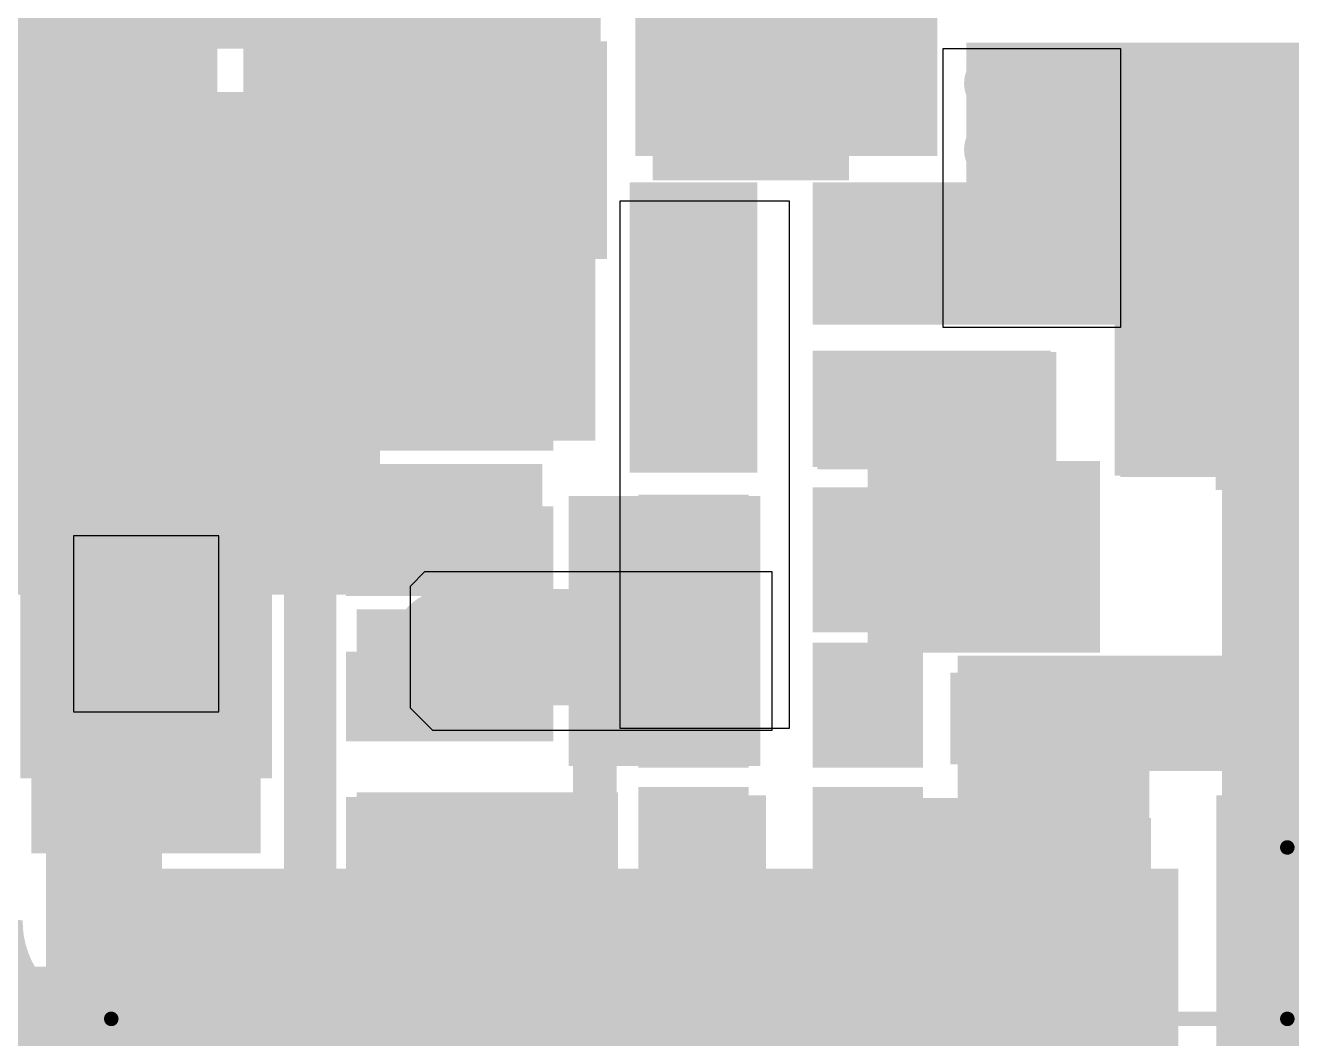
# Model space of a CAD drawing. Header units: millimetres. Extents: x -1.41 to 1.41, y -0.13 to 2.68.
# Drawn here: x 0.2249 to 0.661, y 1.9672 to 2.316 of the extents above; entities that cross this region are included whole.
import ezdxf

# ---------------------------------------------------------------- set-up
doc = ezdxf.new("R2010")
doc.units = ezdxf.units.MM
doc.header["$MEASUREMENT"] = 0
for name, color, linetype in [('BottomLayer', 5, 'Continuous'), ('BottomPaste', 16, 'Continuous'), ('BottomSolder', 6, 'Continuous'), ('Mechanical2', 216, 'Continuous'), ('TopLayer', 1, 'Continuous'), ('TopOverlay', 2, 'Continuous'), ('TopPaste', 8, 'Continuous'), ('TopSolder', 216, 'Continuous'), ('ViaHoleLayer', 16, 'Continuous')]:
    doc.layers.add(name, color=color, linetype=linetype)

# ---------------------------------------------------------------- blocks, each defined once
blk = doc.blocks.new('SMA_B_11')
at = {"layer": 'BottomLayer'}
for points in [[(-0.12795, 0.03346), (-0.02953, 0.03346), (-0.02953, -0.03346), (-0.12795, -0.03346)], [(0.02953, 0.03346), (0.12795, 0.03346), (0.12795, -0.03346), (0.02953, -0.03346)]]:
    blk.add_hatch(color=5, dxfattribs=at).paths.add_polyline_path(points)
at = {"layer": 'BottomPaste'}
for points in [[(-0.12795, 0.03346), (-0.02953, 0.03346), (-0.02953, -0.03346), (-0.12795, -0.03346)], [(0.02953, 0.03346), (0.12795, 0.03346), (0.12795, -0.03346), (0.02953, -0.03346)]]:
    blk.add_hatch(color=16, dxfattribs=at).paths.add_polyline_path(points)
at = {"layer": 'BottomSolder'}
for points in [[(-0.13195, 0.03746), (-0.02553, 0.03746), (-0.02553, -0.03746), (-0.13195, -0.03746)], [(0.02553, 0.03746), (0.13195, 0.03746), (0.13195, -0.03746), (0.02553, -0.03746)]]:
    blk.add_hatch(color=6, dxfattribs=at).paths.add_polyline_path(points)
blk = doc.blocks.new('8_HTSOP_J_B_15')
at = {"layer": 'BottomLayer'}
for points in [[(-0.13622, 0.08642), (-0.07283, 0.08642), (-0.07283, 0.06358), (-0.13622, 0.06358)], [(0.07283, 0.08642), (0.13622, 0.08642), (0.13622, 0.06358), (0.07283, 0.06358)], [(0.03937, 0.04921), (0.03937, -0.04921), (-0.03937, -0.04921), (-0.03937, 0.04921)], [(-0.13622, 0.03642), (-0.07283, 0.03642), (-0.07283, 0.01358), (-0.13622, 0.01358)], [(0.07283, 0.03642), (0.13622, 0.03642), (0.13622, 0.01358), (0.07283, 0.01358)], [(-0.13622, -0.01358), (-0.07283, -0.01358), (-0.07283, -0.03642), (-0.13622, -0.03642)], [(0.07283, -0.01358), (0.13622, -0.01358), (0.13622, -0.03642), (0.07283, -0.03642)], [(-0.13622, -0.06358), (-0.07283, -0.06358), (-0.07283, -0.08642), (-0.13622, -0.08642)], [(0.07283, -0.06358), (0.13622, -0.06358), (0.13622, -0.08642), (0.07283, -0.08642)]]:
    blk.add_hatch(color=5, dxfattribs=at).paths.add_polyline_path(points)
at = {"layer": 'BottomPaste'}
for points in [[(-0.13622, 0.08642), (-0.07283, 0.08642), (-0.07283, 0.06358), (-0.13622, 0.06358)], [(0.07283, 0.08642), (0.13622, 0.08642), (0.13622, 0.06358), (0.07283, 0.06358)], [(-0.13622, 0.03642), (-0.07283, 0.03642), (-0.07283, 0.01358), (-0.13622, 0.01358)], [(0.07283, 0.03642), (0.13622, 0.03642), (0.13622, 0.01358), (0.07283, 0.01358)], [(-0.13622, -0.01358), (-0.07283, -0.01358), (-0.07283, -0.03642), (-0.13622, -0.03642)], [(0.07283, -0.01358), (0.13622, -0.01358), (0.13622, -0.03642), (0.07283, -0.03642)], [(-0.13622, -0.06358), (-0.07283, -0.06358), (-0.07283, -0.08642), (-0.13622, -0.08642)], [(0.07283, -0.06358), (0.13622, -0.06358), (0.13622, -0.08642), (0.07283, -0.08642)]]:
    blk.add_hatch(color=16, dxfattribs=at).paths.add_polyline_path(points)
at = {"layer": 'BottomSolder'}
for points in [[(-0.14022, 0.09042), (-0.06883, 0.09042), (-0.06883, 0.05958), (-0.14022, 0.05958)], [(0.06883, 0.09042), (0.14022, 0.09042), (0.14022, 0.05958), (0.06883, 0.05958)], [(0.04337, 0.05321), (0.04337, -0.05321), (-0.04337, -0.05321), (-0.04337, 0.05321)], [(-0.14022, 0.04042), (-0.06883, 0.04042), (-0.06883, 0.00958), (-0.14022, 0.00958)], [(0.06883, 0.04042), (0.14022, 0.04042), (0.14022, 0.00958), (0.06883, 0.00958)], [(-0.14022, -0.00958), (-0.06883, -0.00958), (-0.06883, -0.04042), (-0.14022, -0.04042)], [(0.06883, -0.00958), (0.14022, -0.00958), (0.14022, -0.04042), (0.06883, -0.04042)], [(-0.14022, -0.05958), (-0.06883, -0.05958), (-0.06883, -0.09042), (-0.14022, -0.09042)], [(0.06883, -0.05958), (0.14022, -0.05958), (0.14022, -0.09042), (0.06883, -0.09042)]]:
    blk.add_hatch(color=6, dxfattribs=at).paths.add_polyline_path(points)
at = {"layer": 'BottomPaste'}
for p, q in [((0.025, 0.03032), (-0.025, 0.03032)), ((-0.025, 0.03032), (-0.025, -0.03032)), ((0.025, -0.03032), (0.025, 0.03032)), ((-0.025, -0.03032), (0.025, -0.03032))]:
    blk.add_line(p, q, dxfattribs=at)
blk = doc.blocks.new('R__0603_B_21')
at = {"layer": 'BottomLayer'}
for points in [[(-0.045, -0.0175), (-0.045, 0.0175), (-0.015, 0.0175), (-0.015, -0.0175)], [(0.015, -0.0175), (0.015, 0.0175), (0.045, 0.0175), (0.045, -0.0175)]]:
    blk.add_hatch(color=5, dxfattribs=at).paths.add_polyline_path(points)
at = {"layer": 'BottomPaste'}
for points in [[(-0.045, -0.0175), (-0.045, 0.0175), (-0.015, 0.0175), (-0.015, -0.0175)], [(0.015, -0.0175), (0.015, 0.0175), (0.045, 0.0175), (0.045, -0.0175)]]:
    blk.add_hatch(color=16, dxfattribs=at).paths.add_polyline_path(points)
at = {"layer": 'BottomSolder'}
for points in [[(-0.049, -0.0215), (-0.049, 0.0215), (-0.011, 0.0215), (-0.011, -0.0215)], [(0.011, -0.0215), (0.011, 0.0215), (0.049, 0.0215), (0.049, -0.0215)]]:
    blk.add_hatch(color=6, dxfattribs=at).paths.add_polyline_path(points)
blk = doc.blocks.new('R__0603_B_22')
at = {"layer": 'BottomLayer'}
for points in [[(-0.045, -0.0175), (-0.045, 0.0175), (-0.015, 0.0175), (-0.015, -0.0175)], [(0.015, -0.0175), (0.015, 0.0175), (0.045, 0.0175), (0.045, -0.0175)]]:
    blk.add_hatch(color=5, dxfattribs=at).paths.add_polyline_path(points)
at = {"layer": 'BottomPaste'}
for points in [[(-0.045, -0.0175), (-0.045, 0.0175), (-0.015, 0.0175), (-0.015, -0.0175)], [(0.015, -0.0175), (0.015, 0.0175), (0.045, 0.0175), (0.045, -0.0175)]]:
    blk.add_hatch(color=16, dxfattribs=at).paths.add_polyline_path(points)
at = {"layer": 'BottomSolder'}
for points in [[(-0.049, -0.0215), (-0.049, 0.0215), (-0.011, 0.0215), (-0.011, -0.0215)], [(0.011, -0.0215), (0.011, 0.0215), (0.049, 0.0215), (0.049, -0.0215)]]:
    blk.add_hatch(color=6, dxfattribs=at).paths.add_polyline_path(points)
blk = doc.blocks.new('R__0603_B_23')
at = {"layer": 'BottomLayer'}
for points in [[(-0.045, -0.0175), (-0.045, 0.0175), (-0.015, 0.0175), (-0.015, -0.0175)], [(0.015, -0.0175), (0.015, 0.0175), (0.045, 0.0175), (0.045, -0.0175)]]:
    blk.add_hatch(color=5, dxfattribs=at).paths.add_polyline_path(points)
at = {"layer": 'BottomPaste'}
for points in [[(-0.045, -0.0175), (-0.045, 0.0175), (-0.015, 0.0175), (-0.015, -0.0175)], [(0.015, -0.0175), (0.015, 0.0175), (0.045, 0.0175), (0.045, -0.0175)]]:
    blk.add_hatch(color=16, dxfattribs=at).paths.add_polyline_path(points)
at = {"layer": 'BottomSolder'}
for points in [[(-0.049, -0.0215), (-0.049, 0.0215), (-0.011, 0.0215), (-0.011, -0.0215)], [(0.011, -0.0215), (0.011, 0.0215), (0.049, 0.0215), (0.049, -0.0215)]]:
    blk.add_hatch(color=6, dxfattribs=at).paths.add_polyline_path(points)
blk = doc.blocks.new('C___0603_B_51')
at = {"layer": 'BottomLayer'}
for points in [[(-0.045, -0.0175), (-0.045, 0.0175), (-0.015, 0.0175), (-0.015, -0.0175)], [(0.015, -0.0175), (0.015, 0.0175), (0.045, 0.0175), (0.045, -0.0175)]]:
    blk.add_hatch(color=5, dxfattribs=at).paths.add_polyline_path(points)
at = {"layer": 'BottomPaste'}
for points in [[(-0.045, -0.0175), (-0.045, 0.0175), (-0.015, 0.0175), (-0.015, -0.0175)], [(0.015, -0.0175), (0.015, 0.0175), (0.045, 0.0175), (0.045, -0.0175)]]:
    blk.add_hatch(color=16, dxfattribs=at).paths.add_polyline_path(points)
at = {"layer": 'BottomSolder'}
for points in [[(-0.04736, -0.01986), (-0.04736, 0.01986), (-0.01264, 0.01986), (-0.01264, -0.01986)], [(0.01264, -0.01986), (0.01264, 0.01986), (0.04736, 0.01986), (0.04736, -0.01986)]]:
    blk.add_hatch(color=6, dxfattribs=at).paths.add_polyline_path(points)
blk = doc.blocks.new('C___0603_B_53')
at = {"layer": 'BottomLayer'}
for points in [[(-0.045, -0.0175), (-0.045, 0.0175), (-0.015, 0.0175), (-0.015, -0.0175)], [(0.015, -0.0175), (0.015, 0.0175), (0.045, 0.0175), (0.045, -0.0175)]]:
    blk.add_hatch(color=5, dxfattribs=at).paths.add_polyline_path(points)
at = {"layer": 'BottomPaste'}
for points in [[(-0.045, -0.0175), (-0.045, 0.0175), (-0.015, 0.0175), (-0.015, -0.0175)], [(0.015, -0.0175), (0.015, 0.0175), (0.045, 0.0175), (0.045, -0.0175)]]:
    blk.add_hatch(color=16, dxfattribs=at).paths.add_polyline_path(points)
at = {"layer": 'BottomSolder'}
for points in [[(-0.04736, -0.01986), (-0.04736, 0.01986), (-0.01264, 0.01986), (-0.01264, -0.01986)], [(0.01264, -0.01986), (0.01264, 0.01986), (0.04736, 0.01986), (0.04736, -0.01986)]]:
    blk.add_hatch(color=6, dxfattribs=at).paths.add_polyline_path(points)
blk = doc.blocks.new('C__1206_B_108')
at = {"layer": 'BottomLayer'}
for points in [[(-0.08, 0.035), (-0.02, 0.035), (-0.02, -0.035), (-0.08, -0.035)], [(0.02, 0.035), (0.08, 0.035), (0.08, -0.035), (0.02, -0.035)]]:
    blk.add_hatch(color=5, dxfattribs=at).paths.add_polyline_path(points)
at = {"layer": 'BottomPaste'}
for points in [[(-0.08, 0.035), (-0.02, 0.035), (-0.02, -0.035), (-0.08, -0.035)], [(0.02, 0.035), (0.08, 0.035), (0.08, -0.035), (0.02, -0.035)]]:
    blk.add_hatch(color=16, dxfattribs=at).paths.add_polyline_path(points)
at = {"layer": 'BottomSolder'}
for points in [[(-0.084, 0.039), (-0.016, 0.039), (-0.016, -0.039), (-0.084, -0.039)], [(0.016, 0.039), (0.084, 0.039), (0.084, -0.039), (0.016, -0.039)]]:
    blk.add_hatch(color=6, dxfattribs=at).paths.add_polyline_path(points)
blk = doc.blocks.new('SLF12575T_221M1R3_PF_127')
at = {"layer": 'TopLayer'}
for points in [[(-0.26969, 0.06299), (-0.16732, 0.06299), (-0.16732, -0.06299), (-0.26969, -0.06299)], [(0.16732, 0.06299), (0.26969, 0.06299), (0.26969, -0.06299), (0.16732, -0.06299)]]:
    blk.add_hatch(color=1, dxfattribs=at).paths.add_polyline_path(points)
at = {"layer": 'TopPaste'}
for points in [[(-0.26969, 0.06299), (-0.16732, 0.06299), (-0.16732, -0.06299), (-0.26969, -0.06299)], [(0.16732, 0.06299), (0.26969, 0.06299), (0.26969, -0.06299), (0.16732, -0.06299)]]:
    blk.add_hatch(color=8, dxfattribs=at).paths.add_polyline_path(points)
at = {"layer": 'TopSolder'}
for points in [[(-0.27369, 0.06699), (-0.16332, 0.06699), (-0.16332, -0.06699), (-0.27369, -0.06699)], [(0.16332, 0.06699), (0.27369, 0.06699), (0.27369, -0.06699), (0.16332, -0.06699)]]:
    blk.add_hatch(color=216, dxfattribs=at).paths.add_polyline_path(points)
at = {"layer": 'TopOverlay', "const_width": 0.005}
for points in [[(-0.188, 0.249), (-0.188, 0.19)], [(0.217, 0.249), (-0.188, 0.249)], [(-0.188, 0.19), (-0.248, 0.19)]]:
    blk.add_lwpolyline(points, dxfattribs=at)
at = {"layer": 'TopOverlay', "const_width": 0.0025}
for points in [[(-0.18925, 0.249, 1), (-0.18675, 0.249, 1)], [(-0.18925, 0.249, 1), (-0.18675, 0.249, 1)], [(0.21575, 0.249, 1), (0.21825, 0.249, 1)], [(0.21575, 0.249, 1), (0.21825, 0.249, 1)], [(-0.18925, 0.19, 1), (-0.18675, 0.19, 1)], [(-0.18925, 0.19, 1), (-0.18675, 0.19, 1)]]:
    blk.add_lwpolyline(points, format="xyb", close=True, dxfattribs=at)
at = {"layer": 'TopOverlay', "const_width": 0.005}
blk.add_lwpolyline([(0.217, 0.249, -0.414214), (0.25, 0.215)], format="xyb", dxfattribs=at)
blk = doc.blocks.new('R__0603_B_156')
at = {"layer": 'BottomLayer'}
for points in [[(-0.045, -0.0175), (-0.045, 0.0175), (-0.015, 0.0175), (-0.015, -0.0175)], [(0.015, -0.0175), (0.015, 0.0175), (0.045, 0.0175), (0.045, -0.0175)]]:
    blk.add_hatch(color=5, dxfattribs=at).paths.add_polyline_path(points)
at = {"layer": 'BottomPaste'}
for points in [[(-0.045, -0.0175), (-0.045, 0.0175), (-0.015, 0.0175), (-0.015, -0.0175)], [(0.015, -0.0175), (0.015, 0.0175), (0.045, 0.0175), (0.045, -0.0175)]]:
    blk.add_hatch(color=16, dxfattribs=at).paths.add_polyline_path(points)
at = {"layer": 'BottomSolder'}
for points in [[(-0.049, -0.0215), (-0.049, 0.0215), (-0.011, 0.0215), (-0.011, -0.0215)], [(0.011, -0.0215), (0.011, 0.0215), (0.049, 0.0215), (0.049, -0.0215)]]:
    blk.add_hatch(color=6, dxfattribs=at).paths.add_polyline_path(points)
blk = doc.blocks.new('SOIC_8_B_170')
at = {"layer": 'BottomLayer'}
for points in [[(-0.13681, 0.06319), (-0.13681, 0.08681), (-0.07579, 0.08681), (-0.07579, 0.06319)], [(0.07579, 0.06319), (0.07579, 0.08681), (0.13681, 0.08681), (0.13681, 0.06319)], [(-0.13681, 0.01319), (-0.13681, 0.03681), (-0.07579, 0.03681), (-0.07579, 0.01319)], [(0.07579, 0.01319), (0.07579, 0.03681), (0.13681, 0.03681), (0.13681, 0.01319)], [(-0.13681, -0.03681), (-0.13681, -0.01319), (-0.07579, -0.01319), (-0.07579, -0.03681)], [(0.07579, -0.03681), (0.07579, -0.01319), (0.13681, -0.01319), (0.13681, -0.03681)], [(-0.13681, -0.08681), (-0.13681, -0.06319), (-0.07579, -0.06319), (-0.07579, -0.08681)], [(0.07579, -0.08681), (0.07579, -0.06319), (0.13681, -0.06319), (0.13681, -0.08681)]]:
    blk.add_hatch(color=5, dxfattribs=at).paths.add_polyline_path(points)
at = {"layer": 'BottomPaste'}
for points in [[(-0.13681, 0.06319), (-0.13681, 0.08681), (-0.07579, 0.08681), (-0.07579, 0.06319)], [(0.07579, 0.06319), (0.07579, 0.08681), (0.13681, 0.08681), (0.13681, 0.06319)], [(-0.13681, 0.01319), (-0.13681, 0.03681), (-0.07579, 0.03681), (-0.07579, 0.01319)], [(0.07579, 0.01319), (0.07579, 0.03681), (0.13681, 0.03681), (0.13681, 0.01319)], [(-0.13681, -0.03681), (-0.13681, -0.01319), (-0.07579, -0.01319), (-0.07579, -0.03681)], [(0.07579, -0.03681), (0.07579, -0.01319), (0.13681, -0.01319), (0.13681, -0.03681)], [(-0.13681, -0.08681), (-0.13681, -0.06319), (-0.07579, -0.06319), (-0.07579, -0.08681)], [(0.07579, -0.08681), (0.07579, -0.06319), (0.13681, -0.06319), (0.13681, -0.08681)]]:
    blk.add_hatch(color=16, dxfattribs=at).paths.add_polyline_path(points)
at = {"layer": 'BottomSolder'}
for points in [[(-0.14081, 0.05919), (-0.14081, 0.09081), (-0.07179, 0.09081), (-0.07179, 0.05919)], [(0.07179, 0.05919), (0.07179, 0.09081), (0.14081, 0.09081), (0.14081, 0.05919)], [(-0.14081, 0.00919), (-0.14081, 0.04081), (-0.07179, 0.04081), (-0.07179, 0.00919)], [(0.07179, 0.00919), (0.07179, 0.04081), (0.14081, 0.04081), (0.14081, 0.00919)], [(-0.14081, -0.04081), (-0.14081, -0.00919), (-0.07179, -0.00919), (-0.07179, -0.04081)], [(0.07179, -0.04081), (0.07179, -0.00919), (0.14081, -0.00919), (0.14081, -0.04081)], [(-0.14081, -0.09081), (-0.14081, -0.05919), (-0.07179, -0.05919), (-0.07179, -0.09081)], [(0.07179, -0.09081), (0.07179, -0.05919), (0.14081, -0.05919), (0.14081, -0.09081)]]:
    blk.add_hatch(color=6, dxfattribs=at).paths.add_polyline_path(points)

msp = doc.modelspace()

# ---------------------------------------------------------------- hatches: boundary and pattern name
at = {"layer": 'BottomLayer'}
for points in [[(0.3, 2.173), (0.42117, 2.173), (0.42117, 2.543), (0.3, 2.543)], [(0.435, 2.271), (0.539, 2.271), (0.539, 2.326), (0.435, 2.326)], [(-0.02, 2.238), (0.291, 2.238), (0.291, 2.311), (-0.02, 2.311)], [(0.227, 2.152), (0.291, 2.152), (0.291, 2.309), (0.227, 2.309)], [(0.549, 2.216), (0.706, 2.216), (0.706, 2.31), (0.549, 2.31)], [(0.6, 2.165), (0.638, 2.165), (0.638, 2.308), (0.6, 2.308)], [(0.433, 2.162), (0.477, 2.162), (0.477, 2.262), (0.433, 2.262)], [(0.605, 2.262), (0.496, 2.262), (0.496, 2.213), (0.605, 2.213)], [(0.6, 2.161), (0.706, 2.161), (0.706, 2.218), (0.6, 2.218)], [(0.496, 2.164), (0.578, 2.164), (0.578, 2.204), (0.496, 2.204)], [(0.339, 2.123), (0.403, 2.123), (0.403, 2.165), (0.339, 2.165)], [(0.496, 2.107), (0.59, 2.107), (0.59, 2.157), (0.496, 2.157)], [(0.412, 2.061), (0.478, 2.061), (0.478, 2.154), (0.412, 2.154)], [(0.339, 2.073), (0.403, 2.073), (0.403, 2.115), (0.339, 2.115)], [(0.227, 2.031), (0.306, 2.031), (0.306, 2.103), (0.227, 2.103)], [(0.546, 2.05937), (0.823, 2.05937), (0.823, 2.099), (0.546, 2.099)], [(0.546, 2.02737), (0.612, 2.02737), (0.612, 2.09637), (0.546, 2.09637)], [(0.339, 2), (0.429, 2), (0.429, 2.052), (0.339, 2.052)], [(0.48, 1.91537), (0.48, 2.051), (0.437, 2.051), (0.437, 1.91537)], [(0.497, 2.013), (0.612, 2.013), (0.612, 2.05), (0.497, 2.05)], [(0.635, 1.964), (0.745, 1.964), (0.745, 2.051), (0.635, 2.051)], [(0.614, 1.99871), (0.438, 1.99871), (0.438, 1.954), (0.614, 1.954)]]:
    msp.add_hatch(color=5, dxfattribs=at).paths.add_polyline_path(points)
h = msp.add_hatch(color=5, dxfattribs=at)
edge = h.paths.add_edge_path()
edge.add_arc((0.45387, 2.308), 0.01181, 0, 360)
h = msp.add_hatch(color=5, dxfattribs=at)
edge = h.paths.add_edge_path()
edge.add_arc((0.47999, 2.308), 0.01181, 0, 360)
h = msp.add_hatch(color=5, dxfattribs=at)
edge = h.paths.add_edge_path()
edge.add_arc((0.56, 2.296), 0.01181, 0, 360)
h = msp.add_hatch(color=5, dxfattribs=at)
edge = h.paths.add_edge_path()
edge.add_arc((0.584, 2.296), 0.01181, 0, 360)
h = msp.add_hatch(color=5, dxfattribs=at)
edge = h.paths.add_edge_path()
edge.add_arc((0.45387, 2.283), 0.01181, 0, 360)
h = msp.add_hatch(color=5, dxfattribs=at)
edge = h.paths.add_edge_path()
edge.add_arc((0.47999, 2.283), 0.01181, 0, 360)
h = msp.add_hatch(color=5, dxfattribs=at)
edge = h.paths.add_edge_path()
edge.add_arc((0.56, 2.27322), 0.01181, 0, 360)
h = msp.add_hatch(color=5, dxfattribs=at)
edge = h.paths.add_edge_path()
edge.add_arc((0.584, 2.27322), 0.01181, 0, 360)
h = msp.add_hatch(color=5, dxfattribs=at)
edge = h.paths.add_edge_path()
edge.add_arc((0.56, 2.25044), 0.01181, 0, 360)
h = msp.add_hatch(color=5, dxfattribs=at)
edge = h.paths.add_edge_path()
edge.add_arc((0.584, 2.25044), 0.01181, 0, 360)
h = msp.add_hatch(color=5, dxfattribs=at)
edge = h.paths.add_edge_path()
edge.add_arc((0.45531, 2.24347), 0.01181, 0, 360)
h = msp.add_hatch(color=5, dxfattribs=at)
edge = h.paths.add_edge_path()
edge.add_arc((0.56, 2.22766), 0.01181, 0, 360)
h = msp.add_hatch(color=5, dxfattribs=at)
edge = h.paths.add_edge_path()
edge.add_arc((0.584, 2.22766), 0.01181, 0, 360)
h = msp.add_hatch(color=5, dxfattribs=at)
edge = h.paths.add_edge_path()
edge.add_arc((0.455, 2.216), 0.01181, 0, 360)
h = msp.add_hatch(color=5, dxfattribs=at)
edge = h.paths.add_edge_path()
edge.add_arc((0.37106, 2.15094), 0.01181, 0, 360)
h = msp.add_hatch(color=5, dxfattribs=at)
edge = h.paths.add_edge_path()
edge.add_arc((0.548, 2.144), 0.01181, 0, 360)
h = msp.add_hatch(color=5, dxfattribs=at)
edge = h.paths.add_edge_path()
edge.add_arc((0.574, 2.144), 0.01181, 0, 360)
h = msp.add_hatch(color=5, dxfattribs=at)
edge = h.paths.add_edge_path()
edge.add_arc((0.548, 2.119), 0.01181, 0, 360)
h = msp.add_hatch(color=5, dxfattribs=at)
edge = h.paths.add_edge_path()
edge.add_arc((0.574, 2.119), 0.01181, 0, 360)
h = msp.add_hatch(color=5, dxfattribs=at)
edge = h.paths.add_edge_path()
edge.add_arc((0.2918, 2.10084), 0.01181, 0, 360)
h = msp.add_hatch(color=5, dxfattribs=at)
edge = h.paths.add_edge_path()
edge.add_arc((0.37106, 2.10194), 0.01181, 0, 360)
h = msp.add_hatch(color=5, dxfattribs=at)
edge = h.paths.add_edge_path()
edge.add_arc((0.515, 2.081), 0.01181, 0, 360)
h = msp.add_hatch(color=5, dxfattribs=at)
edge = h.paths.add_edge_path()
edge.add_arc((0.2918, 2.07592), 0.01181, 0, 360)
h = msp.add_hatch(color=5, dxfattribs=at)
edge = h.paths.add_edge_path()
edge.add_arc((0.2918, 2.051), 0.01181, 0, 360)
h = msp.add_hatch(color=5, dxfattribs=at)
edge = h.paths.add_edge_path()
edge.add_arc((0.648, 2.033), 0.01181, 0, 360)
h = msp.add_hatch(color=5, dxfattribs=at)
edge = h.paths.add_edge_path()
edge.add_arc((0.648, 2.0075), 0.01181, 0, 360)
h = msp.add_hatch(color=5, dxfattribs=at)
edge = h.paths.add_edge_path()
edge.add_arc((0.648, 1.982), 0.01181, 0, 360)
at = {"layer": 'BottomSolder'}
h = msp.add_hatch(color=6, dxfattribs=at)
edge = h.paths.add_edge_path()
edge.add_arc((0.45387, 2.308), 0.00591, 0, 360)
h = msp.add_hatch(color=6, dxfattribs=at)
edge = h.paths.add_edge_path()
edge.add_arc((0.47999, 2.308), 0.00591, 0, 360)
h = msp.add_hatch(color=6, dxfattribs=at)
edge = h.paths.add_edge_path()
edge.add_arc((0.56, 2.296), 0.00591, 0, 360)
h = msp.add_hatch(color=6, dxfattribs=at)
edge = h.paths.add_edge_path()
edge.add_arc((0.584, 2.296), 0.00591, 0, 360)
h = msp.add_hatch(color=6, dxfattribs=at)
edge = h.paths.add_edge_path()
edge.add_arc((0.45387, 2.283), 0.00591, 0, 360)
h = msp.add_hatch(color=6, dxfattribs=at)
edge = h.paths.add_edge_path()
edge.add_arc((0.47999, 2.283), 0.00591, 0, 360)
h = msp.add_hatch(color=6, dxfattribs=at)
edge = h.paths.add_edge_path()
edge.add_arc((0.56, 2.27322), 0.00591, 0, 360)
h = msp.add_hatch(color=6, dxfattribs=at)
edge = h.paths.add_edge_path()
edge.add_arc((0.584, 2.27322), 0.00591, 0, 360)
h = msp.add_hatch(color=6, dxfattribs=at)
edge = h.paths.add_edge_path()
edge.add_arc((0.56, 2.25044), 0.00591, 0, 360)
h = msp.add_hatch(color=6, dxfattribs=at)
edge = h.paths.add_edge_path()
edge.add_arc((0.584, 2.25044), 0.00591, 0, 360)
h = msp.add_hatch(color=6, dxfattribs=at)
edge = h.paths.add_edge_path()
edge.add_arc((0.45531, 2.24347), 0.00591, 0, 360)
h = msp.add_hatch(color=6, dxfattribs=at)
edge = h.paths.add_edge_path()
edge.add_arc((0.56, 2.22766), 0.00591, 0, 360)
h = msp.add_hatch(color=6, dxfattribs=at)
edge = h.paths.add_edge_path()
edge.add_arc((0.584, 2.22766), 0.00591, 0, 360)
h = msp.add_hatch(color=6, dxfattribs=at)
edge = h.paths.add_edge_path()
edge.add_arc((0.455, 2.216), 0.00591, 0, 360)
h = msp.add_hatch(color=6, dxfattribs=at)
edge = h.paths.add_edge_path()
edge.add_arc((0.37106, 2.15094), 0.00591, 0, 360)
h = msp.add_hatch(color=6, dxfattribs=at)
edge = h.paths.add_edge_path()
edge.add_arc((0.548, 2.144), 0.00591, 0, 360)
h = msp.add_hatch(color=6, dxfattribs=at)
edge = h.paths.add_edge_path()
edge.add_arc((0.574, 2.144), 0.00591, 0, 360)
h = msp.add_hatch(color=6, dxfattribs=at)
edge = h.paths.add_edge_path()
edge.add_arc((0.548, 2.119), 0.00591, 0, 360)
h = msp.add_hatch(color=6, dxfattribs=at)
edge = h.paths.add_edge_path()
edge.add_arc((0.574, 2.119), 0.00591, 0, 360)
h = msp.add_hatch(color=6, dxfattribs=at)
edge = h.paths.add_edge_path()
edge.add_arc((0.2918, 2.10084), 0.00591, 0, 360)
h = msp.add_hatch(color=6, dxfattribs=at)
edge = h.paths.add_edge_path()
edge.add_arc((0.37106, 2.10194), 0.00591, 0, 360)
h = msp.add_hatch(color=6, dxfattribs=at)
edge = h.paths.add_edge_path()
edge.add_arc((0.515, 2.081), 0.00591, 0, 360)
h = msp.add_hatch(color=6, dxfattribs=at)
edge = h.paths.add_edge_path()
edge.add_arc((0.2918, 2.07592), 0.00591, 0, 360)
h = msp.add_hatch(color=6, dxfattribs=at)
edge = h.paths.add_edge_path()
edge.add_arc((0.2918, 2.051), 0.00591, 0, 360)
h = msp.add_hatch(color=6, dxfattribs=at)
edge = h.paths.add_edge_path()
edge.add_arc((0.648, 2.033), 0.00591, 0, 360)
h = msp.add_hatch(color=6, dxfattribs=at)
edge = h.paths.add_edge_path()
edge.add_arc((0.648, 2.0075), 0.00591, 0, 360)
h = msp.add_hatch(color=6, dxfattribs=at)
edge = h.paths.add_edge_path()
edge.add_arc((0.648, 1.982), 0.00591, 0, 360)
at = {"layer": 'TopLayer'}
for points in [[(0.219, 2.308), (0.304, 2.308), (0.304, 2.499), (0.219, 2.499)], [(0.423, 2.308), (0.423, 2.396), (0.242, 2.396), (0.242, 2.308)], [(0.441, 2.26266), (0.5085, 2.26266), (0.5085, 2.372), (0.441, 2.372)], [(0.637, 1.968), (0.768, 1.968), (0.768, 2.306), (0.637, 2.306)], [(0.2, 2.12), (0.347, 2.12), (0.347, 2.293), (0.2, 2.293)], [(0.515, 2.1), (0.595, 2.1), (0.595, 2.166), (0.515, 2.166)], [(0.26787, 2.02572), (0.26787, 1.902), (0.622, 1.902), (0.622, 2.02572)], [(0.29, 1.748), (0.29, 1.992), (0.206, 1.992), (0.206, 1.748)]]:
    msp.add_hatch(color=1, dxfattribs=at).paths.add_polyline_path(points)
h = msp.add_hatch(color=1, dxfattribs=at)
edge = h.paths.add_edge_path()
edge.add_arc((0.45387, 2.308), 0.01181, 0, 360)
h = msp.add_hatch(color=1, dxfattribs=at)
edge = h.paths.add_edge_path()
edge.add_arc((0.47999, 2.308), 0.01181, 0, 360)
h = msp.add_hatch(color=1, dxfattribs=at)
edge = h.paths.add_edge_path()
edge.add_arc((0.56, 2.296), 0.01181, 0, 360)
h = msp.add_hatch(color=1, dxfattribs=at)
edge = h.paths.add_edge_path()
edge.add_arc((0.584, 2.296), 0.01181, 0, 360)
h = msp.add_hatch(color=1, dxfattribs=at)
edge = h.paths.add_edge_path()
edge.add_arc((0.45387, 2.283), 0.01181, 0, 360)
h = msp.add_hatch(color=1, dxfattribs=at)
edge = h.paths.add_edge_path()
edge.add_arc((0.47999, 2.283), 0.01181, 0, 360)
h = msp.add_hatch(color=1, dxfattribs=at)
edge = h.paths.add_edge_path()
edge.add_arc((0.56, 2.27322), 0.01181, 0, 360)
h = msp.add_hatch(color=1, dxfattribs=at)
edge = h.paths.add_edge_path()
edge.add_arc((0.584, 2.27322), 0.01181, 0, 360)
h = msp.add_hatch(color=1, dxfattribs=at)
edge = h.paths.add_edge_path()
edge.add_arc((0.56, 2.25044), 0.01181, 0, 360)
h = msp.add_hatch(color=1, dxfattribs=at)
edge = h.paths.add_edge_path()
edge.add_arc((0.584, 2.25044), 0.01181, 0, 360)
h = msp.add_hatch(color=1, dxfattribs=at)
edge = h.paths.add_edge_path()
edge.add_arc((0.45531, 2.24347), 0.01181, 0, 360)
h = msp.add_hatch(color=1, dxfattribs=at)
edge = h.paths.add_edge_path()
edge.add_arc((0.56, 2.22766), 0.01181, 0, 360)
h = msp.add_hatch(color=1, dxfattribs=at)
edge = h.paths.add_edge_path()
edge.add_arc((0.584, 2.22766), 0.01181, 0, 360)
h = msp.add_hatch(color=1, dxfattribs=at)
edge = h.paths.add_edge_path()
edge.add_arc((0.455, 2.216), 0.01181, 0, 360)
h = msp.add_hatch(color=1, dxfattribs=at)
edge = h.paths.add_edge_path()
edge.add_arc((0.37106, 2.15094), 0.01181, 0, 360)
h = msp.add_hatch(color=1, dxfattribs=at)
edge = h.paths.add_edge_path()
edge.add_arc((0.548, 2.144), 0.01181, 0, 360)
h = msp.add_hatch(color=1, dxfattribs=at)
edge = h.paths.add_edge_path()
edge.add_arc((0.574, 2.144), 0.01181, 0, 360)
h = msp.add_hatch(color=1, dxfattribs=at)
edge = h.paths.add_edge_path()
edge.add_arc((0.548, 2.119), 0.01181, 0, 360)
h = msp.add_hatch(color=1, dxfattribs=at)
edge = h.paths.add_edge_path()
edge.add_arc((0.574, 2.119), 0.01181, 0, 360)
h = msp.add_hatch(color=1, dxfattribs=at)
edge = h.paths.add_edge_path()
edge.add_arc((0.2918, 2.10084), 0.01181, 0, 360)
h = msp.add_hatch(color=1, dxfattribs=at)
edge = h.paths.add_edge_path()
edge.add_arc((0.37106, 2.10194), 0.01181, 0, 360)
h = msp.add_hatch(color=1, dxfattribs=at)
edge = h.paths.add_edge_path()
edge.add_arc((0.515, 2.081), 0.01181, 0, 360)
h = msp.add_hatch(color=1, dxfattribs=at)
edge = h.paths.add_edge_path()
edge.add_arc((0.2918, 2.07592), 0.01181, 0, 360)
h = msp.add_hatch(color=1, dxfattribs=at)
edge = h.paths.add_edge_path()
edge.add_arc((0.2918, 2.051), 0.01181, 0, 360)
h = msp.add_hatch(color=1, dxfattribs=at)
edge = h.paths.add_edge_path()
edge.add_arc((0.648, 2.033), 0.01181, 0, 360)
h = msp.add_hatch(color=1, dxfattribs=at)
edge = h.paths.add_edge_path()
edge.add_arc((0.648, 2.0075), 0.01181, 0, 360)
h = msp.add_hatch(color=1, dxfattribs=at)
edge = h.paths.add_edge_path()
edge.add_arc((0.648, 1.982), 0.01181, 0, 360)
at = {"layer": 'TopSolder'}
h = msp.add_hatch(color=216, dxfattribs=at)
edge = h.paths.add_edge_path()
edge.add_arc((0.45387, 2.308), 0.00591, 0, 360)
h = msp.add_hatch(color=216, dxfattribs=at)
edge = h.paths.add_edge_path()
edge.add_arc((0.47999, 2.308), 0.00591, 0, 360)
h = msp.add_hatch(color=216, dxfattribs=at)
edge = h.paths.add_edge_path()
edge.add_arc((0.56, 2.296), 0.00591, 0, 360)
h = msp.add_hatch(color=216, dxfattribs=at)
edge = h.paths.add_edge_path()
edge.add_arc((0.584, 2.296), 0.00591, 0, 360)
h = msp.add_hatch(color=216, dxfattribs=at)
edge = h.paths.add_edge_path()
edge.add_arc((0.45387, 2.283), 0.00591, 0, 360)
h = msp.add_hatch(color=216, dxfattribs=at)
edge = h.paths.add_edge_path()
edge.add_arc((0.47999, 2.283), 0.00591, 0, 360)
h = msp.add_hatch(color=216, dxfattribs=at)
edge = h.paths.add_edge_path()
edge.add_arc((0.56, 2.27322), 0.00591, 0, 360)
h = msp.add_hatch(color=216, dxfattribs=at)
edge = h.paths.add_edge_path()
edge.add_arc((0.584, 2.27322), 0.00591, 0, 360)
h = msp.add_hatch(color=216, dxfattribs=at)
edge = h.paths.add_edge_path()
edge.add_arc((0.56, 2.25044), 0.00591, 0, 360)
h = msp.add_hatch(color=216, dxfattribs=at)
edge = h.paths.add_edge_path()
edge.add_arc((0.584, 2.25044), 0.00591, 0, 360)
h = msp.add_hatch(color=216, dxfattribs=at)
edge = h.paths.add_edge_path()
edge.add_arc((0.45531, 2.24347), 0.00591, 0, 360)
h = msp.add_hatch(color=216, dxfattribs=at)
edge = h.paths.add_edge_path()
edge.add_arc((0.56, 2.22766), 0.00591, 0, 360)
h = msp.add_hatch(color=216, dxfattribs=at)
edge = h.paths.add_edge_path()
edge.add_arc((0.584, 2.22766), 0.00591, 0, 360)
h = msp.add_hatch(color=216, dxfattribs=at)
edge = h.paths.add_edge_path()
edge.add_arc((0.455, 2.216), 0.00591, 0, 360)
h = msp.add_hatch(color=216, dxfattribs=at)
edge = h.paths.add_edge_path()
edge.add_arc((0.37106, 2.15094), 0.00591, 0, 360)
h = msp.add_hatch(color=216, dxfattribs=at)
edge = h.paths.add_edge_path()
edge.add_arc((0.548, 2.144), 0.00591, 0, 360)
h = msp.add_hatch(color=216, dxfattribs=at)
edge = h.paths.add_edge_path()
edge.add_arc((0.574, 2.144), 0.00591, 0, 360)
h = msp.add_hatch(color=216, dxfattribs=at)
edge = h.paths.add_edge_path()
edge.add_arc((0.548, 2.119), 0.00591, 0, 360)
h = msp.add_hatch(color=216, dxfattribs=at)
edge = h.paths.add_edge_path()
edge.add_arc((0.574, 2.119), 0.00591, 0, 360)
h = msp.add_hatch(color=216, dxfattribs=at)
edge = h.paths.add_edge_path()
edge.add_arc((0.2918, 2.10084), 0.00591, 0, 360)
h = msp.add_hatch(color=216, dxfattribs=at)
edge = h.paths.add_edge_path()
edge.add_arc((0.37106, 2.10194), 0.00591, 0, 360)
h = msp.add_hatch(color=216, dxfattribs=at)
edge = h.paths.add_edge_path()
edge.add_arc((0.515, 2.081), 0.00591, 0, 360)
h = msp.add_hatch(color=216, dxfattribs=at)
edge = h.paths.add_edge_path()
edge.add_arc((0.2918, 2.07592), 0.00591, 0, 360)
h = msp.add_hatch(color=216, dxfattribs=at)
edge = h.paths.add_edge_path()
edge.add_arc((0.2918, 2.051), 0.00591, 0, 360)
h = msp.add_hatch(color=216, dxfattribs=at)
edge = h.paths.add_edge_path()
edge.add_arc((0.648, 2.033), 0.00591, 0, 360)
h = msp.add_hatch(color=216, dxfattribs=at)
edge = h.paths.add_edge_path()
edge.add_arc((0.648, 2.0075), 0.00591, 0, 360)
h = msp.add_hatch(color=216, dxfattribs=at)
edge = h.paths.add_edge_path()
edge.add_arc((0.648, 1.982), 0.00591, 0, 360)
at = {"layer": 'ViaHoleLayer'}
h = msp.add_hatch(color=16, dxfattribs=at)
edge = h.paths.add_edge_path()
edge.add_arc((0.45387, 2.308), 0.00591, 0, 360)
h = msp.add_hatch(color=16, dxfattribs=at)
edge = h.paths.add_edge_path()
edge.add_arc((0.47999, 2.308), 0.00591, 0, 360)
h = msp.add_hatch(color=16, dxfattribs=at)
edge = h.paths.add_edge_path()
edge.add_arc((0.56, 2.296), 0.00591, 0, 360)
h = msp.add_hatch(color=16, dxfattribs=at)
edge = h.paths.add_edge_path()
edge.add_arc((0.584, 2.296), 0.00591, 0, 360)
h = msp.add_hatch(color=16, dxfattribs=at)
edge = h.paths.add_edge_path()
edge.add_arc((0.45387, 2.283), 0.00591, 0, 360)
h = msp.add_hatch(color=16, dxfattribs=at)
edge = h.paths.add_edge_path()
edge.add_arc((0.47999, 2.283), 0.00591, 0, 360)
h = msp.add_hatch(color=16, dxfattribs=at)
edge = h.paths.add_edge_path()
edge.add_arc((0.56, 2.27322), 0.00591, 0, 360)
h = msp.add_hatch(color=16, dxfattribs=at)
edge = h.paths.add_edge_path()
edge.add_arc((0.584, 2.27322), 0.00591, 0, 360)
h = msp.add_hatch(color=16, dxfattribs=at)
edge = h.paths.add_edge_path()
edge.add_arc((0.56, 2.25044), 0.00591, 0, 360)
h = msp.add_hatch(color=16, dxfattribs=at)
edge = h.paths.add_edge_path()
edge.add_arc((0.584, 2.25044), 0.00591, 0, 360)
h = msp.add_hatch(color=16, dxfattribs=at)
edge = h.paths.add_edge_path()
edge.add_arc((0.45531, 2.24347), 0.00591, 0, 360)
h = msp.add_hatch(color=16, dxfattribs=at)
edge = h.paths.add_edge_path()
edge.add_arc((0.56, 2.22766), 0.00591, 0, 360)
h = msp.add_hatch(color=16, dxfattribs=at)
edge = h.paths.add_edge_path()
edge.add_arc((0.584, 2.22766), 0.00591, 0, 360)
h = msp.add_hatch(color=16, dxfattribs=at)
edge = h.paths.add_edge_path()
edge.add_arc((0.455, 2.216), 0.00591, 0, 360)
h = msp.add_hatch(color=16, dxfattribs=at)
edge = h.paths.add_edge_path()
edge.add_arc((0.37106, 2.15094), 0.00591, 0, 360)
h = msp.add_hatch(color=16, dxfattribs=at)
edge = h.paths.add_edge_path()
edge.add_arc((0.548, 2.144), 0.00591, 0, 360)
h = msp.add_hatch(color=16, dxfattribs=at)
edge = h.paths.add_edge_path()
edge.add_arc((0.574, 2.144), 0.00591, 0, 360)
h = msp.add_hatch(color=16, dxfattribs=at)
edge = h.paths.add_edge_path()
edge.add_arc((0.548, 2.119), 0.00591, 0, 360)
h = msp.add_hatch(color=16, dxfattribs=at)
edge = h.paths.add_edge_path()
edge.add_arc((0.574, 2.119), 0.00591, 0, 360)
h = msp.add_hatch(color=16, dxfattribs=at)
edge = h.paths.add_edge_path()
edge.add_arc((0.2918, 2.10084), 0.00591, 0, 360)
h = msp.add_hatch(color=16, dxfattribs=at)
edge = h.paths.add_edge_path()
edge.add_arc((0.37106, 2.10194), 0.00591, 0, 360)
h = msp.add_hatch(color=16, dxfattribs=at)
edge = h.paths.add_edge_path()
edge.add_arc((0.515, 2.081), 0.00591, 0, 360)
h = msp.add_hatch(color=16, dxfattribs=at)
edge = h.paths.add_edge_path()
edge.add_arc((0.2918, 2.07592), 0.00591, 0, 360)
h = msp.add_hatch(color=16, dxfattribs=at)
edge = h.paths.add_edge_path()
edge.add_arc((0.2918, 2.051), 0.00591, 0, 360)
h = msp.add_hatch(color=16, dxfattribs=at)
edge = h.paths.add_edge_path()
edge.add_arc((0.648, 2.033), 0.00591, 0, 360)
h = msp.add_hatch(color=16, dxfattribs=at)
edge = h.paths.add_edge_path()
edge.add_arc((0.648, 2.0075), 0.00591, 0, 360)
h = msp.add_hatch(color=16, dxfattribs=at)
edge = h.paths.add_edge_path()
edge.add_arc((0.648, 1.982), 0.00591, 0, 360)

# ---------------------------------------------------------------- linework, layer by layer
at = {"layer": 'BottomLayer'}
for points, const_width in [([(0.323, 2.018), (0.323, 2.32242)], 0.018), ([(0.455, 2.215), (0.45531, 2.21469)], 0.022), ([(0.45531, 2.18569), (0.45531, 2.21469)], 0.022), ([(0.45531, 2.18569), (0.456, 2.185)], 0.022), ([(0.37106, 2.135), (0.37106, 2.15094)], 0.008), ([(0.26653, 2.11), (0.2918, 2.08472)], 0.01), ([(0.421, 2.084), (0.444, 2.107)], 0.015), ([(0.444, 2.093), (0.444, 2.107)], 0.015), ([(0.37106, 2.085), (0.37106, 2.10194)], 0.008), ([(0.514, 2.082), (0.514, 2.083)], 0.022), ([(0.2918, 2.051), (0.2918, 2.08472)], 0.01), ([(0.421, 2.04756), (0.421, 2.084)], 0.015), ([(0.455, 2.0795), (0.455, 2.082)], 0.015), ([(0.514, 2.082), (0.515, 2.081)], 0.022), ([(0.4475, 2.072), (0.455, 2.0795)], 0.015), ([(0.44447, 2.07147), (0.44574, 2.072)], 0.015), ([(0.44574, 2.072), (0.4475, 2.072)], 0.015), ([(0.40844, 2.035), (0.421, 2.04756)], 0.015), ([(0.37106, 2.035), (0.37483, 2.03877)], 0.015), ([(0.37106, 2.035), (0.40844, 2.035)], 0.015), ([(0.28737, 1.98237), (0.323, 2.018)], 0.018), ([(0.13363, 1.98237), (0.28737, 1.98237)], 0.018)]:
    msp.add_lwpolyline(points, dxfattribs=dict(at, const_width=const_width))
for points, const_width in [([(0.3185, 2.32242, 1), (0.3275, 2.32242, 1)], 0.009), ([(0.4495, 2.215, 1), (0.4605, 2.215, 1)], 0.011), ([(0.44981, 2.21469, 1), (0.46081, 2.21469, 1)], 0.011), ([(0.44981, 2.21469, 1), (0.46081, 2.21469, 1)], 0.011), ([(0.44981, 2.18569, 1), (0.46081, 2.18569, 1)], 0.011), ([(0.44981, 2.18569, 1), (0.46081, 2.18569, 1)], 0.011), ([(0.4505, 2.185, 1), (0.4615, 2.185, 1)], 0.011), ([(0.36906, 2.15094, 1), (0.37306, 2.15094, 1)], 0.004), ([(0.36906, 2.135, 1), (0.37306, 2.135, 1)], 0.004), ([(0.26403, 2.11, 1), (0.26903, 2.11, 1)], 0.005), ([(0.44025, 2.107, 1), (0.44775, 2.107, 1)], 0.0075), ([(0.44025, 2.107, 1), (0.44775, 2.107, 1)], 0.0075), ([(0.36906, 2.10194, 1), (0.37306, 2.10194, 1)], 0.004), ([(0.44025, 2.093, 1), (0.44775, 2.093, 1)], 0.0075), ([(0.5085, 2.083, 1), (0.5195, 2.083, 1)], 0.011), ([(0.2893, 2.08472, 1), (0.2943, 2.08472, 1)], 0.005), ([(0.2893, 2.08472, 1), (0.2943, 2.08472, 1)], 0.005), ([(0.36906, 2.085, 1), (0.37306, 2.085, 1)], 0.004), ([(0.41725, 2.084, 1), (0.42475, 2.084, 1)], 0.0075), ([(0.41725, 2.084, 1), (0.42475, 2.084, 1)], 0.0075), ([(0.45125, 2.082, 1), (0.45875, 2.082, 1)], 0.0075), ([(0.5085, 2.082, 1), (0.5195, 2.082, 1)], 0.011), ([(0.5085, 2.082, 1), (0.5195, 2.082, 1)], 0.011), ([(0.5095, 2.081, 1), (0.5205, 2.081, 1)], 0.011), ([(0.45125, 2.0795, 1), (0.45875, 2.0795, 1)], 0.0075), ([(0.45125, 2.0795, 1), (0.45875, 2.0795, 1)], 0.0075), ([(0.44072, 2.07147, 1), (0.44822, 2.07147, 1)], 0.0075), ([(0.44199, 2.072, 1), (0.44949, 2.072, 1)], 0.0075), ([(0.44199, 2.072, 1), (0.44949, 2.072, 1)], 0.0075), ([(0.44375, 2.072, 1), (0.45125, 2.072, 1)], 0.0075), ([(0.44375, 2.072, 1), (0.45125, 2.072, 1)], 0.0075), ([(0.2893, 2.051, 1), (0.2943, 2.051, 1)], 0.005), ([(0.41725, 2.04756, 1), (0.42475, 2.04756, 1)], 0.0075), ([(0.41725, 2.04756, 1), (0.42475, 2.04756, 1)], 0.0075), ([(0.37108, 2.03877, 1), (0.37858, 2.03877, 1)], 0.0075), ([(0.36731, 2.035, 1), (0.37481, 2.035, 1)], 0.0075), ([(0.36731, 2.035, 1), (0.37481, 2.035, 1)], 0.0075), ([(0.40469, 2.035, 1), (0.41219, 2.035, 1)], 0.0075), ([(0.40469, 2.035, 1), (0.41219, 2.035, 1)], 0.0075), ([(0.3185, 2.018, 1), (0.3275, 2.018, 1)], 0.009), ([(0.3185, 2.018, 1), (0.3275, 2.018, 1)], 0.009), ([(0.28287, 1.98237, 1), (0.29187, 1.98237, 1)], 0.009), ([(0.28287, 1.98237, 1), (0.29187, 1.98237, 1)], 0.009)]:
    msp.add_lwpolyline(points, format="xyb", close=True, dxfattribs=dict(at, const_width=const_width))
at = {"layer": 'Mechanical2', "const_width": 0.015}
msp.add_lwpolyline([(1.39764, 1.27953, 1), (-1.39764, 1.27953, 1)], format="xyb", close=True, dxfattribs=at)
at = {"layer": 'TopLayer'}
for p, q in [((0.541, 2.308), (0.602, 2.308)), ((0.541, 2.212), (0.541, 2.308)), ((0.602, 2.308), (0.602, 2.212)), ((0.42975, 2.25559), (0.488, 2.25559)), ((0.42975, 2.074), (0.42975, 2.25559)), ((0.488, 2.25559), (0.488, 2.074)), ((0.602, 2.212), (0.541, 2.212)), ((0.3575, 2.123), (0.3625, 2.128)), ((0.3625, 2.128), (0.482, 2.128)), ((0.482, 2.128), (0.482, 2.07325)), ((0.3575, 2.081), (0.3575, 2.123)), ((0.36525, 2.07325), (0.3575, 2.081)), ((0.482, 2.07325), (0.36525, 2.07325)), ((0.488, 2.074), (0.42975, 2.074))]:
    msp.add_line(p, q, dxfattribs=at)
for points, const_width in [([(0.25199, 1.89408), (0.25199, 2.21458)], 0.04), ([(0.455, 2.215), (0.45531, 2.21469)], 0.022), ([(0.37106, 2.10194), (0.41994, 2.10194)], 0.04)]:
    msp.add_lwpolyline(points, dxfattribs=dict(at, const_width=const_width))
for points, const_width in [([(0.24199, 2.21458, 1), (0.26199, 2.21458, 1)], 0.02), ([(0.4495, 2.215, 1), (0.4605, 2.215, 1)], 0.011), ([(0.44981, 2.21469, 1), (0.46081, 2.21469, 1)], 0.011), ([(0.36106, 2.10194, 1), (0.38106, 2.10194, 1)], 0.02), ([(0.40994, 2.10194, 1), (0.42994, 2.10194, 1)], 0.02)]:
    msp.add_lwpolyline(points, format="xyb", close=True, dxfattribs=dict(at, const_width=const_width))

# ---------------------------------------------------------------- block references
for name, p, rotation in [('SLF12575T_221M1R3_PF_127', (0.4715, 2.223), 180), ('C__1206_B_108', (0.641, 2.311), 270), ('C___0603_B_51', (0.518, 2.268), 270), ('SMA_B_11', (0.29326, 2.273), 180), ('8_HTSOP_J_B_15', (0.26653, 2.11), 180), ('R__0603_B_23', (0.485, 2.133), 180), ('R__0603_B_22', (0.485, 2.082), 180), ('SOIC_8_B_170', (0.68429, 2.00237), 180), ('R__0603_B_156', (0.485, 2.03237), 180)]:
    msp.add_blockref(name, p, dxfattribs=dict(rotation=rotation))
for name, p in [('C___0603_B_53', (0.485, 2.183)), ('R__0603_B_21', (0.591, 2.182))]:
    msp.add_blockref(name, p)

doc.saveas('drawing.dxf')
